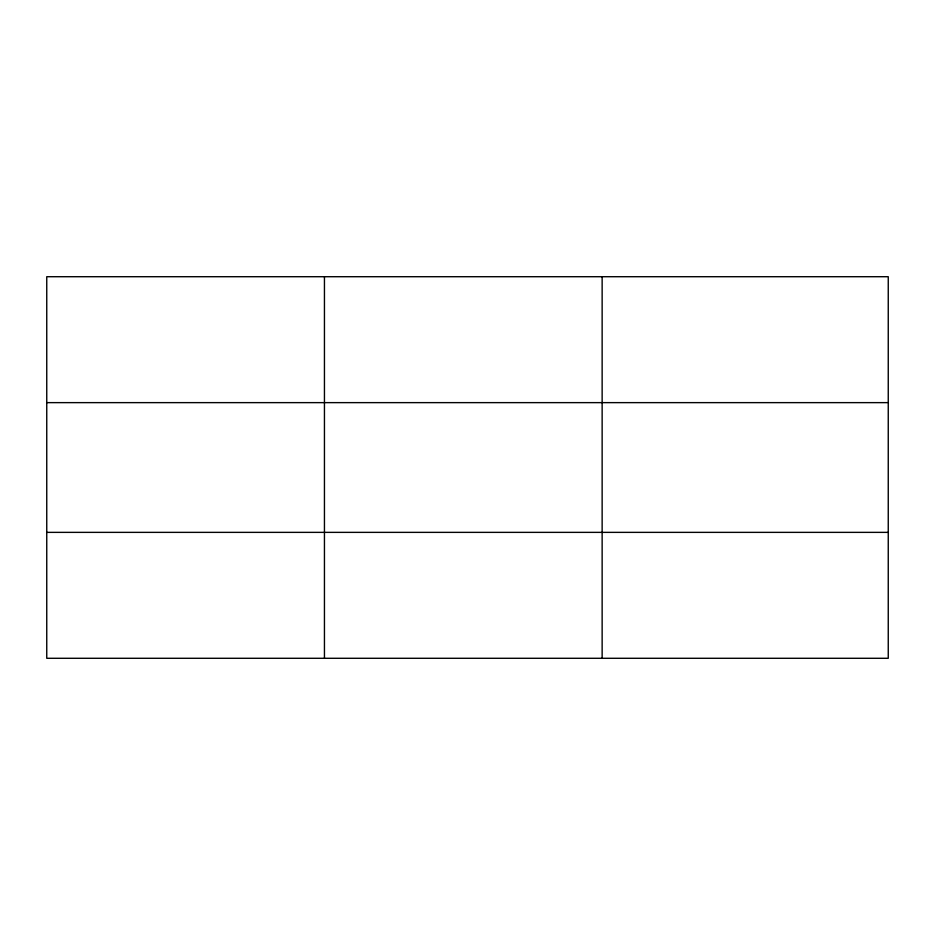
<?xml version="1.0" encoding="UTF-8"?>
<svg xmlns="http://www.w3.org/2000/svg" width="935" height="935" viewBox="0 0 935 935"><rect width="100%" height="100%" fill="white"/><g stroke="black" fill="none" stroke-linecap="round" stroke-linejoin="round"><path stroke-width="1.4" d="M324.445 658.287L324.445 276.713M602.14 658.287L602.14 276.713M888.25 402.634L888.25 276.713L46.75 276.713L46.75 658.287L888.25 658.287L888.25 402.634L46.75 402.634M46.75 532.366L888.25 532.366"/></g></svg>
